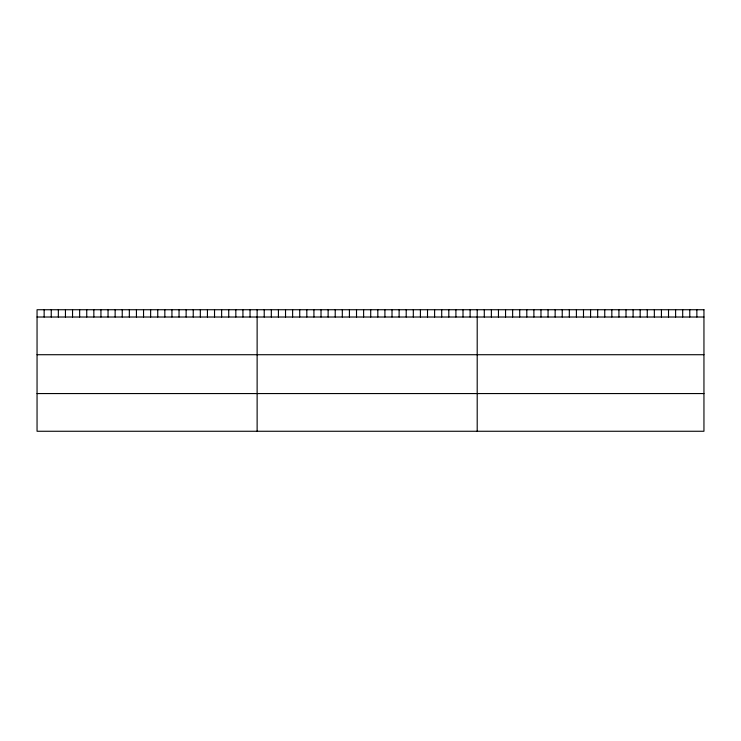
<?xml version="1.0" encoding="UTF-8"?>
<svg xmlns="http://www.w3.org/2000/svg" width="741" height="741" viewBox="0 0 741 741"><rect width="100%" height="100%" fill="white"/><g stroke="black" fill="none" stroke-linecap="round" stroke-linejoin="round"><path stroke-width="1.11" d="M37.05 317.018L703.95 317.018M37.05 354.717L703.95 354.717M37.05 393.564L703.95 393.564M696.864 309.738L696.864 317.018M689.778 309.738L689.778 317.018M682.693 309.738L682.693 317.018M675.607 309.738L675.607 317.018M668.521 309.738L668.521 317.018M661.435 309.738L661.435 317.018M654.349 309.738L654.349 317.018M647.264 309.738L647.264 317.018M640.178 309.738L640.178 317.018M633.092 309.738L633.092 317.018M626.006 309.738L626.006 317.018M618.92 309.738L618.92 317.018M611.834 309.738L611.834 317.018M604.749 309.738L604.749 317.018M597.663 309.738L597.663 317.018M590.577 309.738L590.577 317.018M583.491 309.738L583.491 317.018M576.405 309.738L576.405 317.018M569.32 309.738L569.32 317.018M562.234 309.738L562.234 317.018M555.148 309.738L555.148 317.018M548.062 309.738L548.062 317.018M540.976 309.738L540.976 317.018M533.89 309.738L533.89 317.018M526.805 309.738L526.805 317.018M519.719 309.738L519.719 317.018M512.633 309.738L512.633 317.018M505.547 309.738L505.547 317.018M498.461 309.738L498.461 317.018M491.376 309.738L491.376 317.018M484.29 309.738L484.29 317.018M477.204 309.738L477.204 431.262M470.109 309.738L470.109 317.018M463.005 309.738L463.005 317.018M455.91 309.738L455.91 317.018M448.805 309.738L448.805 317.018M441.71 309.738L441.71 317.018M434.606 309.738L434.606 317.018M427.511 309.738L427.511 317.018M420.406 309.738L420.406 317.018M413.311 309.738L413.311 317.018M406.207 309.738L406.207 317.018M399.112 309.738L399.112 317.018M392.017 309.738L392.017 317.018M384.912 309.738L384.912 317.018M377.817 309.738L377.817 317.018M370.713 309.738L370.713 317.018M363.618 309.738L363.618 317.018M356.514 309.738L356.514 317.018M349.419 309.738L349.419 317.018M342.314 309.738L342.314 317.018M335.219 309.738L335.219 317.018M328.124 309.738L328.124 317.018M321.02 309.738L321.02 317.018M313.925 309.738L313.925 317.018M306.82 309.738L306.82 317.018M299.725 309.738L299.725 317.018M292.621 309.738L292.621 317.018M285.526 309.738L285.526 317.018M278.421 309.738L278.421 317.018M271.326 309.738L271.326 317.018M264.222 309.738L264.222 317.018M257.127 309.738L257.127 431.262M250.032 309.738L250.032 317.018M242.928 309.738L242.928 317.018M235.833 309.738L235.833 317.018M228.728 309.738L228.728 317.018M221.633 309.738L221.633 317.018M214.529 309.738L214.529 317.018M207.434 309.738L207.434 317.018M200.329 309.738L200.329 317.018M193.234 309.738L193.234 317.018M186.13 309.738L186.13 317.018M179.035 309.738L179.035 317.018M171.94 309.738L171.94 317.018M164.835 309.738L164.835 317.018M157.74 309.738L157.74 317.018M150.636 309.738L150.636 317.018M143.541 309.738L143.541 317.018M136.437 309.738L136.437 317.018M129.342 309.738L129.342 317.018M122.237 309.738L122.237 317.018M115.142 309.738L115.142 317.018M108.047 309.738L108.047 317.018M100.943 309.738L100.943 317.018M93.848 309.738L93.848 317.018M86.743 309.738L86.743 317.018M79.648 309.738L79.648 317.018M72.544 309.738L72.544 317.018M65.449 309.738L65.449 317.018M58.344 309.738L58.344 317.018M51.249 309.738L51.249 317.018M44.145 309.738L44.145 317.018M703.95 309.738L37.05 309.738L37.05 431.262L703.95 431.262L703.95 309.738"/></g></svg>
